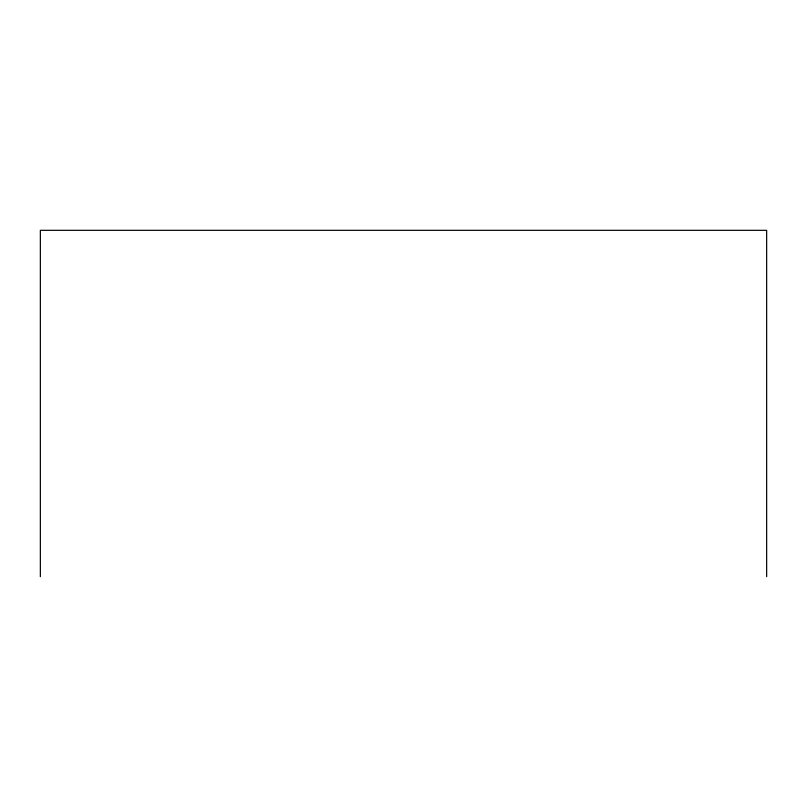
<?xml version="1.0" encoding="UTF-8"?>
<svg xmlns="http://www.w3.org/2000/svg" width="807" height="807" viewBox="0 0 807 807"><rect width="100%" height="100%" fill="white"/><g stroke="black" fill="none" stroke-linecap="round" stroke-linejoin="round"><path stroke-width="1.21" d="M766.65 576.682L766.65 230.318L40.35 230.318L40.35 576.682"/></g></svg>
